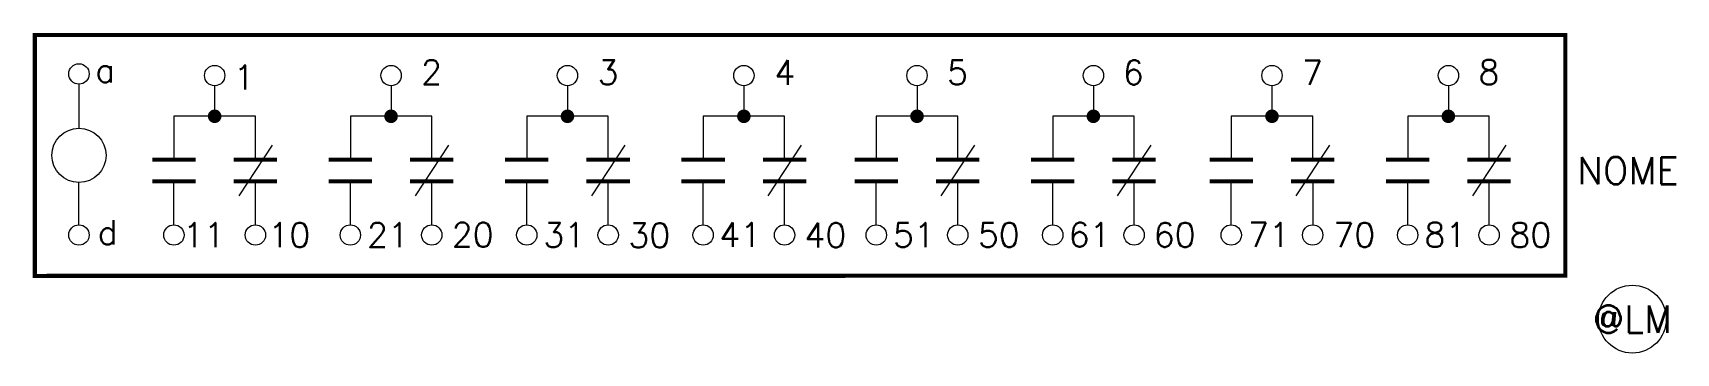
# Model space of a CAD drawing. Header units: millimetres. Extents: x 1947 to 2068, y 887 to 911.
import ezdxf
from ezdxf.enums import TextEntityAlignment as Align

# ---------------------------------------------------------------- set-up
doc = ezdxf.new("R2010")
doc.units = ezdxf.units.MM
doc.styles.add('ROMANS', font='romans')

msp = doc.modelspace()

# ---------------------------------------------------------------- linework, layer by layer
at = {"color": 5, "const_width": 0.3}
msp.add_lwpolyline([(1946.87, 910.8), (2059.66, 910.8), (2059.66, 893.05), (1946.87, 893.04)], close=True, dxfattribs=at)
for points in [[(1950.12, 907.17), (1950.12, 903.92)], [(1960.12, 907.05), (1960.12, 904.8)], [(1973.12, 907.05), (1973.12, 904.8)], [(1986.12, 907.05), (1986.12, 904.8)], [(1999.12, 907.05), (1999.12, 904.8)], [(2011.88, 907.05), (2011.88, 904.8)], [(2024.88, 907.05), (2024.88, 904.8)], [(2038.04, 907.05), (2038.04, 904.8)], [(2051.04, 907.05), (2051.04, 904.8)], [(1963.12, 901.6), (1963.12, 904.8), (1957.12, 904.8), (1957.12, 901.6)], [(1976.12, 901.6), (1976.12, 904.8), (1970.12, 904.8), (1970.12, 901.6)], [(1989.12, 901.6), (1989.12, 904.8), (1983.12, 904.8), (1983.12, 901.6)], [(2002.12, 901.6), (2002.12, 904.8), (1996.12, 904.8), (1996.12, 901.6)], [(2014.88, 901.6), (2014.88, 904.8), (2008.88, 904.8), (2008.88, 901.6)], [(2027.88, 901.6), (2027.88, 904.8), (2021.88, 904.8), (2021.88, 901.6)], [(2041.04, 901.6), (2041.04, 904.8), (2035.04, 904.8), (2035.04, 901.6)], [(2054.04, 901.6), (2054.04, 904.8), (2048.04, 904.8), (2048.04, 901.6)], [(1964.35, 902.66), (1961.89, 898.93)], [(1977.35, 902.66), (1974.89, 898.93)], [(1990.35, 902.66), (1987.89, 898.93)], [(2003.35, 902.66), (2000.89, 898.93)], [(2016.11, 902.66), (2013.64, 898.93)], [(2029.11, 902.66), (2026.64, 898.93)], [(2042.28, 902.66), (2039.81, 898.93)], [(2055.28, 902.66), (2052.81, 898.93)], [(1950.12, 896.8), (1950.12, 899.92)], [(1957.12, 896.8), (1957.12, 900)], [(1963.12, 896.8), (1963.12, 900)], [(1970.12, 896.8), (1970.12, 900)], [(1976.12, 896.8), (1976.12, 900)], [(1983.12, 896.8), (1983.12, 900)], [(1989.12, 896.8), (1989.12, 900)], [(1996.12, 896.8), (1996.12, 900)], [(2002.12, 896.8), (2002.12, 900)], [(2008.88, 896.8), (2008.88, 900)], [(2014.88, 896.8), (2014.88, 900)], [(2021.88, 896.8), (2021.88, 900)], [(2027.88, 896.8), (2027.88, 900)], [(2035.04, 896.8), (2035.04, 900)], [(2041.04, 900), (2041.04, 896.8)], [(2048.04, 896.8), (2048.04, 900)], [(2054.04, 896.8), (2054.04, 900)]]:
    msp.add_lwpolyline(points)
at = {"const_width": 0.5}
for points in [[(1960.12, 905.05, 1), (1960.12, 904.55, 1)], [(1973.12, 905.05, 1), (1973.12, 904.55, 1)], [(1986.12, 905.05, 1), (1986.12, 904.55, 1)], [(1999.12, 905.05, 1), (1999.12, 904.55, 1)], [(2011.88, 905.05, 1), (2011.88, 904.55, 1)], [(2024.88, 905.05, 1), (2024.88, 904.55, 1)], [(2038.04, 905.05, 1), (2038.04, 904.55, 1)], [(2051.04, 905.05, 1), (2051.04, 904.55, 1)]]:
    msp.add_lwpolyline(points, format="xyb", close=True, dxfattribs=at)
at = {"const_width": 0.3}
for points in [[(1958.72, 901.6), (1955.52, 901.6)], [(1964.72, 901.6), (1961.52, 901.6)], [(1971.72, 901.6), (1968.52, 901.6)], [(1977.72, 901.6), (1974.52, 901.6)], [(1984.72, 901.6), (1981.52, 901.6)], [(1990.72, 901.6), (1987.52, 901.6)], [(1997.72, 901.6), (1994.52, 901.6)], [(2003.72, 901.6), (2000.52, 901.6)], [(2010.48, 901.6), (2007.28, 901.6)], [(2016.48, 901.6), (2013.28, 901.6)], [(2023.48, 901.6), (2020.28, 901.6)], [(2029.48, 901.6), (2026.28, 901.6)], [(2036.64, 901.6), (2033.44, 901.6)], [(2042.64, 901.6), (2039.44, 901.6)], [(2049.64, 901.6), (2046.44, 901.6)], [(2055.64, 901.6), (2052.44, 901.6)], [(1958.72, 900), (1955.52, 900)], [(1964.72, 900), (1961.52, 900)], [(1971.72, 900), (1968.52, 900)], [(1977.72, 900), (1974.52, 900)], [(1984.72, 900), (1981.52, 900)], [(1990.72, 900), (1987.52, 900)], [(1997.72, 900), (1994.52, 900)], [(2003.72, 900), (2000.52, 900)], [(2010.48, 900), (2007.28, 900)], [(2016.48, 900), (2013.28, 900)], [(2023.48, 900), (2020.28, 900)], [(2029.48, 900), (2026.28, 900)], [(2036.64, 900), (2033.44, 900)], [(2042.64, 900), (2039.44, 900)], [(2049.64, 900), (2046.44, 900)], [(2055.64, 900), (2052.44, 900)]]:
    msp.add_lwpolyline(points, dxfattribs=at)
for centre, radius in [((1950.12, 907.92), 0.75), ((1960.12, 907.8), 0.75), ((1973.12, 907.8), 0.75), ((1986.12, 907.8), 0.75), ((1999.12, 907.8), 0.75), ((2011.88, 907.8), 0.75), ((2024.88, 907.8), 0.75), ((2038.04, 907.8), 0.75), ((2051.04, 907.8), 0.75), ((1950.12, 901.92), 2), ((1950.12, 896.05), 0.75), ((1957.12, 896.05), 0.75), ((1963.12, 896.05), 0.75), ((1970.12, 896.05), 0.75), ((1976.12, 896.05), 0.75), ((1983.12, 896.05), 0.75), ((1989.12, 896.05), 0.75), ((1996.12, 896.05), 0.75), ((2002.12, 896.05), 0.75), ((2008.88, 896.05), 0.75), ((2014.88, 896.05), 0.75), ((2021.88, 896.05), 0.75), ((2027.88, 896.05), 0.75), ((2035.04, 896.05), 0.75), ((2041.04, 896.05), 0.75), ((2048.04, 896.05), 0.75), ((2054.04, 896.05), 0.75), ((2064.6, 889.85), 2.5)]:
    msp.add_circle(centre, radius)

# ---------------------------------------------------------------- texts
at = {"style": 'ROMANS', "flags": 4}
for tag, text, p in [('a', 'a', (1952.05, 909.1)), ('1', '1', (1962.29, 908.58)), ('2', '2', (1976.1, 908.94)), ('3', '3', (1989.11, 908.94)), ('4', '4', (2002.14, 908.93)), ('5', '5', (2014.87, 908.94)), ('6', '6', (2027.82, 908.93)), ('7', '7', (2041.03, 908.91)), ('8', '8', (2054.03, 908.95))]:
    msp.add_attdef(tag, text=text, height=1.8, dxfattribs=at).set_placement(p, align=Align.TOP_CENTER)
msp.add_attdef('NOME', text='NOME', height=2, dxfattribs=at).set_placement((2060.54, 900.8), align=Align.MIDDLE_LEFT)
for tag, text, p in [('d', 'd', (1952.23, 894.81)), ('11', '11', (1959.33, 894.62)), ('10', '10', (1965.62, 894.61)), ('21', '21', (1972.89, 894.61)), ('20', '20', (1979.14, 894.63)), ('31', '31', (1985.88, 894.61)), ('30', '30', (1992.15, 894.59)), ('41', '41', (1998.85, 894.63)), ('40', '40', (2005.13, 894.6)), ('51', '51', (2011.65, 894.62)), ('50', '50', (2017.91, 894.62)), ('61', '61', (2024.6, 894.63)), ('60', '60', (2030.87, 894.62)), ('71', '71', (2037.82, 894.63)), ('70', '70', (2044.1, 894.62)), ('81', '81', (2050.82, 894.63)), ('80', '80', (2057.08, 894.61))]:
    msp.add_attdef(tag, text=text, height=1.8, dxfattribs=at).set_placement(p, align=Align.BOTTOM_CENTER)
msp.add_attdef('@LM', text='@LM', height=2, dxfattribs=at).set_placement((2064.6, 889.85), align=Align.MIDDLE_CENTER)

doc.saveas('drawing.dxf')
